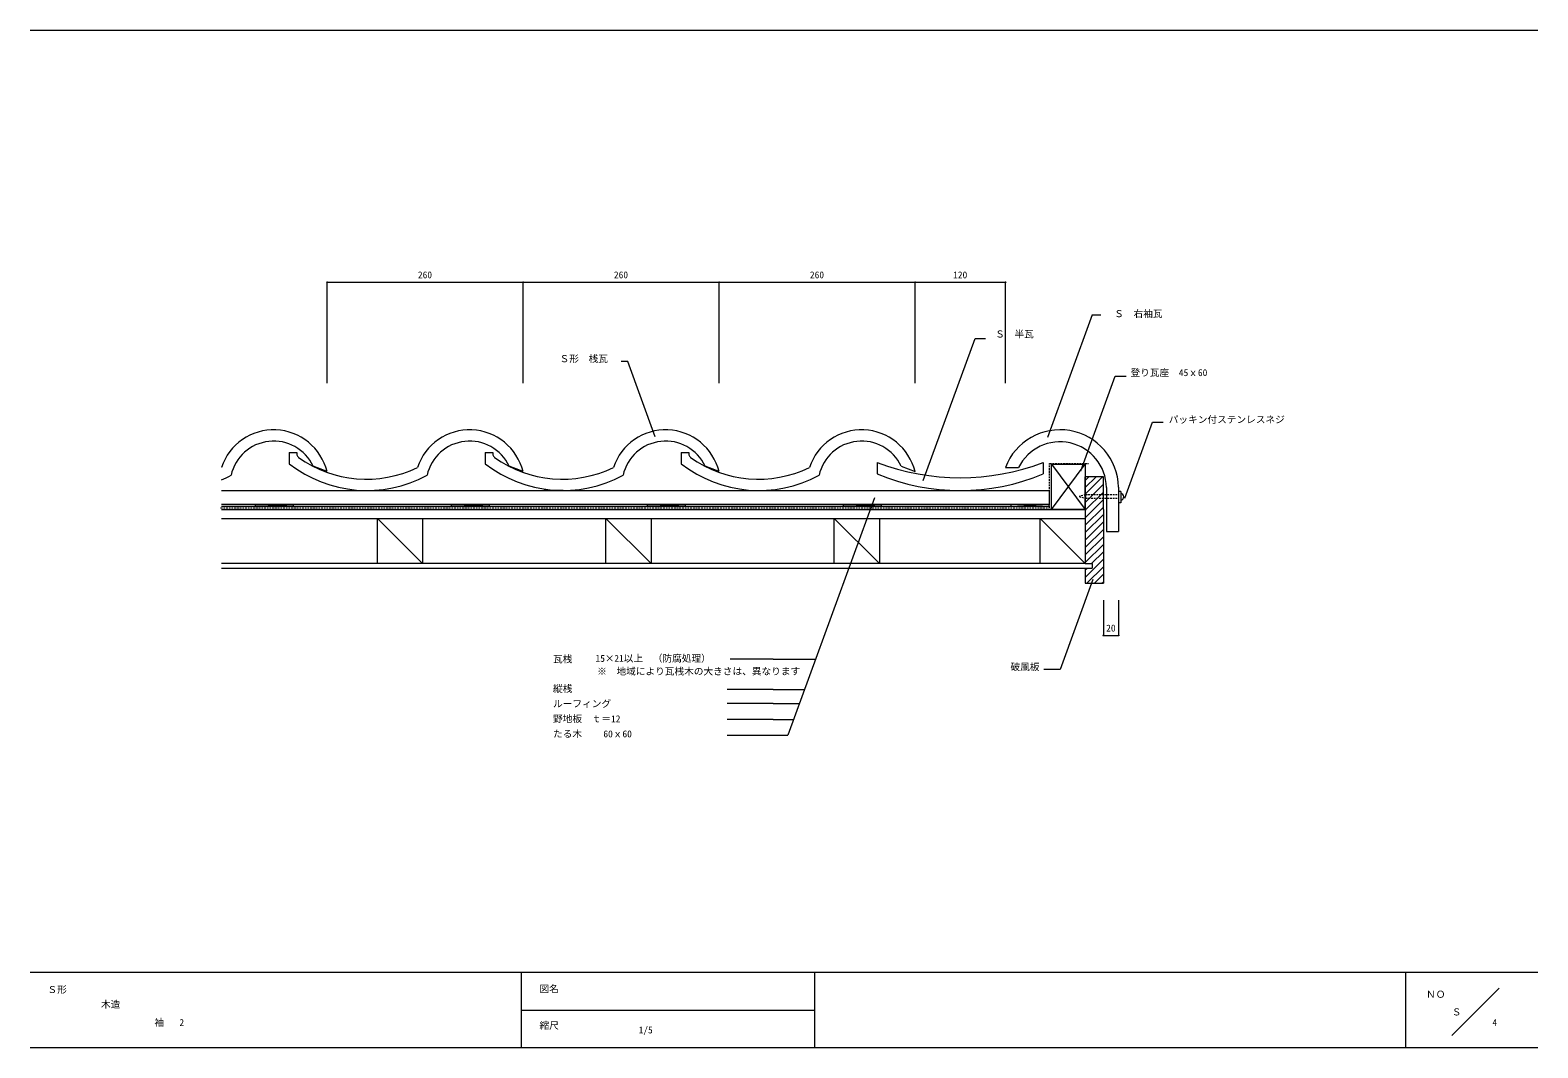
# Model space of a CAD drawing. Units: millimetres, scale not verified. Extents: x -1008 to 992, y -668 to 682.
import ezdxf
from ezdxf.enums import TextEntityAlignment as Align

# ---------------------------------------------------------------- set-up
doc = ezdxf.new("R2010")
doc.units = ezdxf.units.MM
doc.header["$LTSCALE"] = 2
doc.header["$PDMODE"] = 32
doc.header["$PDSIZE"] = 1
doc.linetypes.add('DASHED1', pattern=[1.8, 1.2, -0.6])
for name, color, linetype, lineweight in [('0-1', 7, 'Continuous', 18), ('0-2', 7, 'Continuous', 18), ('0-3', 7, 'Continuous', 18), ('0-4_下地', 7, 'Continuous', 18), ('0-5', 7, 'Continuous', 18), ('1-0', 7, 'Continuous', 18)]:
    doc.layers.add(name, color=color, linetype=linetype, lineweight=lineweight)
doc.styles.add('ＭＳ ゴシック', font='')
doc.styles.get('ＭＳ ゴシック').set_extended_font_data('MS Gothic')

msp = doc.modelspace()

# ---------------------------------------------------------------- linework, layer by layer
at = {"layer": '0-1'}
for p, q in [((-664.324, 122.365), (-654.324, 122.365)), ((-664.324, 122.365), (-664.324, 107.365)), ((-654.324, 122.365), (-654.324, 119.151)), ((-404.324, 122.365), (-394.324, 122.365)), ((-404.324, 122.365), (-404.324, 107.365)), ((-394.324, 122.365), (-394.324, 119.151)), ((-144.324, 122.365), (-134.324, 122.365)), ((-144.324, 122.365), (-144.324, 107.365)), ((-134.324, 122.365), (-134.324, 119.151)), ((-614.324, 96.852), (-632.735, 104.13)), ((-614.324, 96.852), (-632.735, 104.13)), ((-354.324, 96.852), (-372.735, 104.13)), ((-94.324, 96.852), (-112.735, 104.13)), ((-94.324, 96.852), (-112.735, 104.13)), ((285.545, 102.339), (302.99, 102.339)), ((-754.324, 71.852), (-583.283, 71.852)), ((-754.324, 71.852), (259.459, 71.852)), ((-521.175, 71.852), (-323.283, 71.852)), ((-261.175, 71.852), (-63.283, 71.852)), ((259.459, 71.852), (343.985, 71.852)), ((435.545, 76.339), (435.545, 17.339)), ((-754.324, 53.852), (343.985, 53.852)), ((-754.324, 50.852), (343.086, 50.852)), ((-754.324, 46.852), (391.545, 46.852)), ((391.545, 46.852), (373.545, 46.852)), ((415.545, 46.852), (415.339, 46.852)), ((-754.324, 34.852), (391.545, 34.852))]:
    msp.add_line(p, q, dxfattribs=at)
msp.add_lwpolyline([(419.545, 76.033), (419.545, 17.339), (435.545, 17.339)], dxfattribs=at)
for centre, radius, start, end in [((-685.117, 79.475), 72.894, 13.7919, 161.69858), ((-425.117, 79.475), 72.894, 13.7919, 161.69852), ((-165.117, 79.475), 72.894, 13.7919, 161.69852), ((94.883, 79.475), 72.894, 13.7919, 161.69852), ((358.035, 74.855), 77.525, 1.09694, 159.2359), ((-685.117, 79.475), 57.895, 25.2054, 167.51599), ((-425.117, 79.475), 57.895, 25.2054, 167.51599), ((-165.117, 79.475), 57.895, 25.2054, 167.51599), ((94.883, 79.475), 57.895, 25.2054, 167.51599), ((358.035, 74.855), 61.525, 1.09694, 153.46677), ((-821.981, 242.365), 155.491, 295.79257, 295.79265), ((-561.238, 239.229), 167.376, 231.98312, 298.39507), ((-644.52, 122.93), 10.508, 201.07587, 223.8392), ((-561.981, 242.365), 155.491, 234.57967, 295.79265), ((-301.238, 239.229), 167.376, 231.98312, 298.39507), ((-384.52, 122.93), 10.508, 201.07587, 223.8392), ((-301.981, 242.365), 155.491, 234.57967, 295.79265), ((-41.238, 239.229), 167.376, 231.98312, 298.39507), ((-124.52, 122.93), 10.508, 201.07587, 223.8392), ((-41.981, 242.365), 155.491, 234.57967, 295.79265), ((-821.238, 239.229), 167.376, 293.56448, 298.39507)]:
    msp.add_arc(centre, radius, start, end, dxfattribs=at)
at = {"layer": '0-2'}
for p, q in [((335.676, 108.853), (335.676, 93.853)), ((346.545, 106.852), (391.545, 46.852)), ((346.545, 46.852), (391.545, 106.852)), ((391.545, 46.852), (391.545, 90.031)), ((415.545, 90.031), (391.545, 90.031)), ((391.545, 67.055), (414.521, 90.031)), ((391.545, 75.636), (405.94, 90.031)), ((391.545, 85.215), (396.361, 90.031)), ((391.545, 56.08), (415.545, 80.08)), ((415.545, 46.852), (415.545, 90.031)), ((391.545, 45.679), (415.545, 69.679)), ((438.552, 70.586), (435.545, 70.586)), ((438.552, 70.586), (438.552, 55.53)), ((-709.324, 50.852), (-659.324, 53.852)), ((-449.324, 50.852), (-399.324, 53.852)), ((-189.324, 50.852), (-139.324, 53.852)), ((70.676, 50.852), (120.676, 53.852)), ((293.086, 50.852), (293.086, 53.852)), ((293.086, 50.852), (343.086, 53.852)), ((293.086, 53.852), (343.985, 53.852)), ((343.086, 53.852), (343.086, 50.852)), ((391.545, 35.779), (415.545, 59.779)), ((391.545, 25.88), (415.545, 49.88)), ((391.545, 46.852), (391.545, -25.148)), ((392.293, 46.426), (392.719, 46.852)), ((415.545, 46.852), (415.545, -51.148)), ((438.552, 55.53), (435.545, 55.53)), ((-547.455, 34.852), (-487.455, -25.148)), ((-244.455, 34.852), (-184.455, -25.148)), ((58.545, 34.852), (118.545, -25.148)), ((331.545, 34.852), (391.545, -25.148)), ((391.545, 15.98), (415.545, 39.98)), ((391.545, 6.081), (415.545, 30.081)), ((391.545, -3.819), (415.545, 20.181)), ((391.545, -13.718), (415.545, 10.282)), ((391.545, -23.618), (415.545, 0.382)), ((391.545, -43.417), (415.545, -19.417)), ((399.915, -25.148), (415.545, -9.517)), ((331.545, -25.148), (-754.324, -25.148)), ((-754.324, -31.148), (400.483, -31.148)), ((391.545, -25.148), (400.483, -25.148)), ((391.545, -31.148), (391.545, -51.148)), ((391.545, -33.517), (393.915, -31.148)), ((393.714, -51.148), (415.545, -29.316)), ((400.483, -25.148), (400.483, -31.148)), ((403.613, -51.148), (415.545, -39.216)), ((391.545, -51.148), (415.545, -51.148)), ((413.513, -51.148), (415.545, -49.115))]:
    msp.add_line(p, q, dxfattribs=at)
at = {"layer": '0-2', "color": 3, "linetype": 'DASHED1'}
for p, q in [((344.27, 107.706), (395.783, 107.706)), ((-755.387, 48.726), (344.27, 48.726))]:
    msp.add_line(p, q, dxfattribs=at)
at = {"layer": '0-2', "linetype": 'DASHED1'}
for p, q in [((391.957, 66.467), (435.545, 66.467)), ((391.957, 66.467), (391.957, 61.467)), ((391.957, 61.467), (435.545, 61.467))]:
    msp.add_line(p, q, dxfattribs=at)
at = {"layer": '0-2'}
for points in [[(391.545, 46.852), (346.545, 46.852), (346.545, 106.852), (391.545, 106.852)], [(-709.324, 50.852), (-709.324, 53.852), (-659.324, 53.852), (-659.324, 50.852)], [(-449.324, 50.852), (-449.324, 53.852), (-399.324, 53.852), (-399.324, 50.852)], [(-189.324, 50.852), (-189.324, 53.852), (-139.324, 53.852), (-139.324, 50.852)], [(70.676, 50.852), (70.676, 53.852), (120.676, 53.852), (120.676, 50.852)], [(-547.455, -25.148), (-547.455, 34.852), (-487.455, 34.852), (-487.455, -25.148)], [(-244.455, -25.148), (-244.455, 34.852), (-184.455, 34.852), (-184.455, -25.148)], [(58.545, -25.148), (58.545, 34.852), (118.545, 34.852), (118.545, -25.148)], [(331.545, -25.148), (331.545, 34.852), (391.545, 34.852), (391.545, -25.148)]]:
    msp.add_lwpolyline(points, close=True, dxfattribs=at)
at = {"layer": '0-2', "linetype": 'DASHED1'}
msp.add_lwpolyline([(391.957, 66.467), (383.398, 63.771), (391.957, 61.467)], dxfattribs=at)
at = {"layer": '0-2'}
msp.add_arc((437.998, 63.533), 4.518, 277.05212, 82.94788, dxfattribs=at)
at = {"layer": '0-3'}
for p, q in [((115.676, 108.852), (115.676, 93.852)), ((147.265, 104.13), (165.676, 96.852))]:
    msp.add_line(p, q, dxfattribs=at)
for centre, radius, start, end in [((225.676, 401.352), 312.5, 249.3903, 290.6097), ((225.676, 357.853), 286, 247.38014, 292.61986)]:
    msp.add_arc(centre, radius, start, end, dxfattribs=at)
at = {"layer": '0-4_下地'}
for q in [(-326.458, 71.852), (-261.175, 71.852)]:
    msp.add_line((-301.238, 71.852), q, dxfattribs=at)
at = {"layer": '0-5'}
for p, q in [((-614.324, 348.041), (-354.324, 348.041)), ((-614.324, 214.257), (-614.324, 348.041)), ((285.676, 214.257), (285.676, 348.041)), ((400.746, 304.865), (341.546, 142.212)), ((400.746, 304.865), (412.308, 304.865)), ((176.704, 85.028), (245.356, 273.65)), ((245.356, 273.65), (259.287, 273.65)), ((443.869, 61.817), (480.569, 162.651)), ((480.569, 162.651), (494.923, 162.651)), ((111.742, 62.155), (-2.934, -252.916)), ((343.985, 53.852), (343.985, 71.852)), ((391.545, 46.852), (345.014, 46.852)), ((401.415, -46.373), (358.067, -165.468)), ((415.545, -73.851), (415.545, -120.496)), ((435.545, -73.851), (435.545, -120.496)), ((415.545, -120.496), (435.545, -120.496)), ((-22.352, -151.852), (-79.541, -151.852)), ((-22.352, -151.852), (33.85, -151.852)), ((26.512, -172.013), (26.512, -172.013)), ((358.067, -165.468), (336.486, -165.468)), ((-22.352, -192.174), (-83.394, -192.174)), ((-22.352, -192.174), (19.174, -192.174)), ((-22.352, -210.895), (-83.394, -210.895)), ((-22.352, -210.895), (12.36, -210.895)), ((-22.352, -231.775), (-83.394, -231.775)), ((-22.352, -231.775), (4.76, -231.775)), ((-83.394, -252.916), (-2.934, -252.916))]:
    msp.add_line(p, q, dxfattribs=at)
at = {"layer": '0-5', "color": 3, "linetype": 'DASHED1'}
msp.add_line((344.27, 48.627), (344.27, 107.706), dxfattribs=at)
at = {"layer": '0-5'}
for points in [[(-354.324, 214.257), (-354.324, 348.041), (-94.324, 348.041)], [(-94.324, 214.257), (-94.324, 348.041), (165.676, 348.041)], [(165.676, 214.257), (165.676, 348.041), (285.676, 348.041)], [(-179.13, 142.919), (-215.472, 242.77), (-224.225, 242.77)], [(385.714, 98.137), (431.375, 223.589), (445.946, 223.589)]]:
    msp.add_lwpolyline(points, dxfattribs=at)
for p in [(-614.324, 348.041), (-354.324, 348.041), (-94.324, 348.041), (165.676, 348.041), (285.676, 348.041), (415.545, -120.496), (435.545, -120.496)]:
    msp.add_point(p, dxfattribs=at)
at = {"layer": '1-0', "color": 5}
for p, q in [((-1008.108, 682.5), (991.892, 682.5)), ((991.892, -567.5), (-1008.108, -567.5)), ((-356.757, -567.5), (-356.757, -667.5)), ((32.432, -567.5), (32.432, -667.5)), ((816.892, -667.5), (816.892, -567.5)), ((940.541, -588.446), (877.703, -651.284)), ((-356.757, -617.5), (32.432, -617.5)), ((991.892, -667.5), (-1008.108, -667.5))]:
    msp.add_line(p, q, dxfattribs=at)

# ---------------------------------------------------------------- texts
at = {"layer": '0-5', "style": 'ＭＳ ゴシック'}
for s, p in [('260', (-493.699, 350.541)), ('260', (-233.699, 350.541)), ('260', (26.301, 350.541)), ('120', (216.301, 350.541)), ('Ｓ\u3000右袖瓦', (429.878, 299.012)), ('Ｓ\u3000半瓦', (271.997, 272.007)), ('Ｓ形\u3000桟瓦', (-305.792, 239.297)), ('登り瓦座\u300045ｘ60', (451.565, 220.862)), ('パッキン付ステンレスネジ', (502.264, 158.611)), ('20', (419.295, -117.996)), ('瓦桟', (-314.47, -159.131)), ('15×21以上\u3000（防腐処理）', (-258.097, -158.163)), ('破風板', (292.33, -169.505)), ('※\u3000地域により瓦桟木の大きさは、異なります', (-256.022, -175.378)), ('縦桟', (-314.47, -198.319)), ('ルーフィング', (-314.47, -218.319)), ('野地板\u3000ｔ＝12', (-314.47, -238.319)), ('たる木\u3000', (-314.47, -258.319)), ('60ｘ60', (-247.687, -258.319))]:
    msp.add_text(s, height=9.164, dxfattribs=at).set_placement(p, align=Align.BOTTOM_LEFT)
at = {"layer": '1-0', "style": 'ＭＳ ゴシック'}
for s, p in [('Ｓ形', (-985.131, -597.565)), ('図名', (-332.432, -596.554)), ('ＮＯ', (843.619, -603.848)), ('木造', (-914.111, -617.118)), ('Ｓ', (877.726, -627.253)), ('袖', (-843.282, -641.199)), ('2', (-810.059, -641.199)), ('縮尺', (-332.432, -645.203)), ('1/5', (-200.965, -651.143)), ('4', (931.665, -641.172))]:
    msp.add_text(s, height=9.164, dxfattribs=at).set_placement(p, align=Align.BOTTOM_LEFT)

doc.saveas('drawing.dxf')
